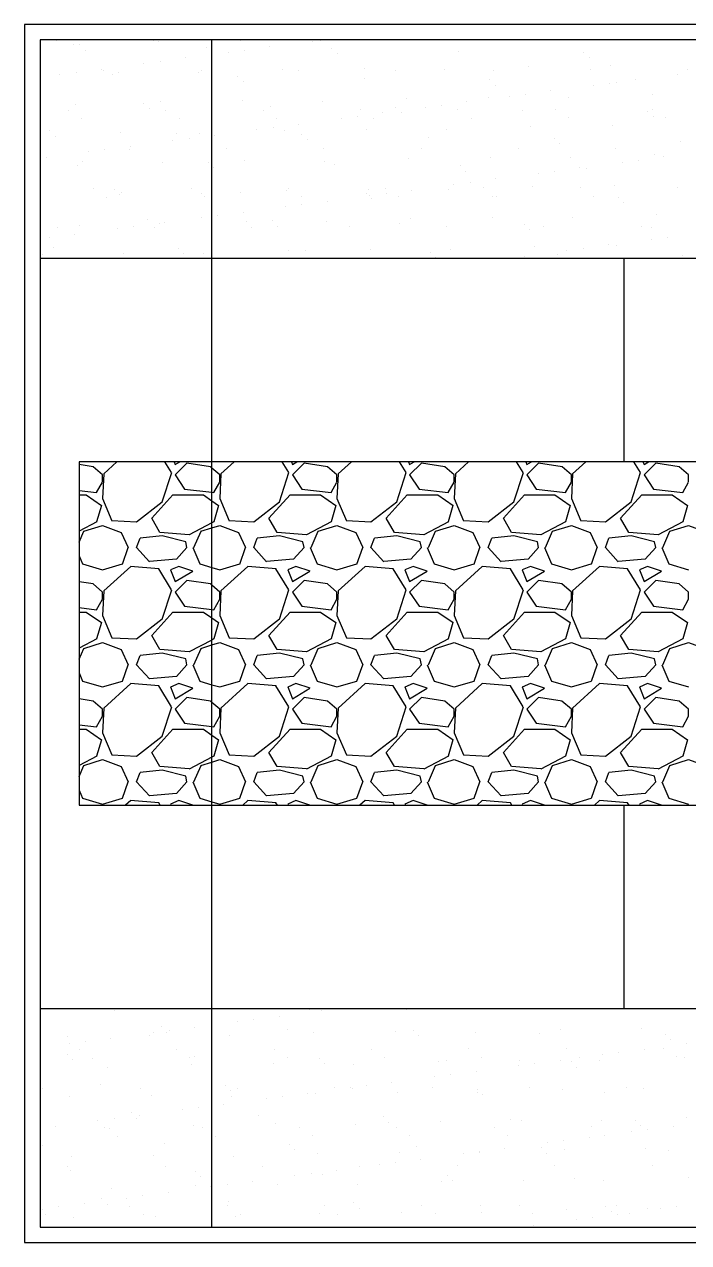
# Model space of a CAD drawing. Extents: x -341000 to 1341000, y 175 to 1868317.
# Drawn here: x -341000 to -298500, y 961000 to 1039000 of the extents above; entities that cross this region are included whole.
import ezdxf

# ---------------------------------------------------------------- set-up
doc = ezdxf.new("R2010")
doc.units = 0
doc.layers.add('Level 1', color=7, linetype='Continuous')
doc.layers.add('Level 17', color=7, linetype='Continuous')

# ---------------------------------------------------------------- blocks, each defined once
blk = doc.blocks.new('COMPRS0003')
at = {"layer": 'Level 1'}
for p, q in [((-759000, 39000), (-841000, 39000)), ((-760000, 38000), (-840000, 38000)), ((-829000, -38000), (-829000, 38000)), ((-760000, 24000), (-840000, 24000)), ((-760000, 24000), (-840000, 24000)), ((-802635, 24000), (-802635, 11000)), ((-837500, 11000), (-837500, -11000)), ((-760000, 11000), (-837500, 11000)), ((-837500, -11000), (-760000, -11000)), ((-802635, -11000), (-802635, -24000)), ((-840000, -24000), (-760000, -24000)), ((-840000, -24000), (-760000, -24000)), ((-840000, -38000), (-760000, -38000)), ((-841000, -39000), (-759000, -39000))]:
    blk.add_line(p, q, dxfattribs=at)
at = {"layer": 'Level 17'}
for p, q in [((-835076, 11000), (-835924, 10225)), ((-831578, 10299), (-832006, 11000)), ((-831419, 11000), (-831349, 10825)), ((-831351, 10825), (-831059, 11000)), ((-827576, 11000), (-828424, 10225)), ((-824078, 10299), (-824506, 11000)), ((-823919, 11000), (-823849, 10825)), ((-823851, 10825), (-823559, 11000)), ((-820076, 11000), (-820924, 10225)), ((-816577, 10299), (-817006, 11000)), ((-816419, 11000), (-816349, 10825)), ((-816351, 10825), (-816059, 11000)), ((-812576, 11000), (-813424, 10225)), ((-809077, 10299), (-809506, 11000)), ((-808919, 11000), (-808849, 10825)), ((-808851, 10825), (-808559, 11000)), ((-805076, 11000), (-805924, 10225)), ((-801577, 10299), (-802005, 11000)), ((-801419, 11000), (-801349, 10825)), ((-801351, 10825), (-801059, 11000)), ((-836600, 10675), (-837500, 10810)), ((-836002, 10151), (-836602, 10676)), ((-836000, 9700), (-836000, 10150)), ((-830600, 10900), (-831350, 10150)), ((-831350, 10150), (-830750, 9250)), ((-829100, 10675), (-830600, 10900)), ((-829000, 10588), (-829102, 10676)), ((-828502, 10151), (-829000, 10588)), ((-828500, 9700), (-828500, 10150)), ((-823100, 10900), (-823850, 10150)), ((-823850, 10150), (-823250, 9250)), ((-821600, 10675), (-823100, 10900)), ((-821002, 10151), (-821602, 10676)), ((-821000, 9700), (-821000, 10150)), ((-815600, 10900), (-816350, 10150)), ((-816350, 10150), (-815750, 9250)), ((-814100, 10675), (-815600, 10900)), ((-813502, 10151), (-814102, 10676)), ((-813500, 9700), (-813500, 10150)), ((-808100, 10900), (-808850, 10150)), ((-808850, 10150), (-808250, 9250)), ((-806600, 10675), (-808100, 10900)), ((-806001, 10151), (-806601, 10676)), ((-806000, 9700), (-806000, 10150)), ((-800600, 10900), (-801350, 10150)), ((-801350, 10150), (-800750, 9250)), ((-799100, 10675), (-800600, 10900)), ((-798501, 10151), (-799101, 10676)), ((-798500, 9700), (-798500, 10150)), ((-836377, 9024), (-836002, 9699)), ((-828877, 9024), (-828502, 9699)), ((-821377, 9024), (-821002, 9699)), ((-813877, 9024), (-813502, 9699)), ((-806377, 9024), (-806002, 9699)), ((-798877, 9024), (-798502, 9699)), ((-837500, 9160), (-836375, 9025)), ((-837500, 8875), (-837050, 8875)), ((-837050, 8874), (-836075, 8199)), ((-832849, 7374), (-831499, 8874)), ((-831500, 8875), (-829550, 8875)), ((-830750, 9250), (-829000, 9040)), ((-829550, 8874), (-829000, 8493)), ((-829000, 9040), (-828875, 9025)), ((-825349, 7374), (-823999, 8874)), ((-824000, 8875), (-822050, 8875)), ((-823250, 9250), (-821375, 9025)), ((-822050, 8874), (-821075, 8199)), ((-817849, 7374), (-816499, 8874)), ((-816500, 8875), (-814550, 8875)), ((-815750, 9250), (-813875, 9025)), ((-814550, 8874), (-813575, 8199)), ((-810349, 7374), (-808999, 8874)), ((-809000, 8875), (-807050, 8875)), ((-808250, 9250), (-806375, 9025)), ((-807050, 8874), (-806075, 8199)), ((-802849, 7374), (-801499, 8874)), ((-801500, 8875), (-799550, 8875)), ((-800750, 9250), (-798875, 9025)), ((-799550, 8874), (-798575, 8199)), ((-836076, 8200), (-836376, 7150)), ((-829000, 8493), (-828575, 8199)), ((-828576, 8200), (-828876, 7150)), ((-821076, 8200), (-821376, 7150)), ((-813576, 8200), (-813876, 7150)), ((-806076, 8200), (-806376, 7150)), ((-798576, 8200), (-798876, 7150)), ((-836374, 7148), (-837500, 6558)), ((-832327, 6476), (-832852, 7376)), ((-829000, 7082), (-830449, 6323)), ((-828874, 7148), (-829000, 7082)), ((-824827, 6476), (-825352, 7376)), ((-821374, 7148), (-822949, 6323)), ((-817327, 6476), (-817852, 7376)), ((-813874, 7148), (-815449, 6323)), ((-809827, 6476), (-810352, 7376)), ((-806374, 7148), (-807949, 6323)), ((-802327, 6476), (-802852, 7376)), ((-798874, 7148), (-800449, 6323)), ((-837500, 5847), (-837199, 6550)), ((-837200, 6550), (-836000, 6925)), ((-836000, 6925), (-834800, 6475)), ((-834800, 6476), (-834350, 5501)), ((-832175, 6249), (-833600, 6099)), ((-830450, 6325), (-832325, 6475)), ((-830675, 5875), (-832175, 6250)), ((-830149, 5500), (-829699, 6550)), ((-829700, 6550), (-829000, 6769)), ((-829000, 6769), (-828500, 6925)), ((-828500, 6925), (-827300, 6475)), ((-827300, 6475), (-826850, 5501)), ((-824675, 6249), (-826100, 6099)), ((-822950, 6325), (-824825, 6475)), ((-823175, 5875), (-824675, 6250)), ((-822649, 5500), (-822199, 6550)), ((-822200, 6550), (-821000, 6925)), ((-821000, 6925), (-819800, 6475)), ((-819800, 6475), (-819350, 5500)), ((-817175, 6249), (-818600, 6099)), ((-815450, 6325), (-817325, 6475)), ((-815675, 5875), (-817175, 6250)), ((-815149, 5500), (-814699, 6550)), ((-814700, 6550), (-813500, 6925)), ((-813500, 6925), (-812300, 6475)), ((-812300, 6475), (-811850, 5500)), ((-809675, 6249), (-811100, 6099)), ((-807950, 6325), (-809825, 6475)), ((-808175, 5875), (-809675, 6250)), ((-807649, 5500), (-807199, 6550)), ((-807200, 6550), (-806000, 6925)), ((-806000, 6925), (-804800, 6475)), ((-804800, 6475), (-804350, 5500)), ((-802175, 6249), (-803600, 6099)), ((-800450, 6325), (-802325, 6475)), ((-800675, 5875), (-802175, 6250)), ((-800149, 5500), (-799699, 6550)), ((-799700, 6550), (-798500, 6925)), ((-798500, 6925), (-797300, 6475)), ((-834724, 4449), (-834349, 5499)), ((-833825, 5499), (-833600, 6099)), ((-830600, 5501), (-830675, 5876)), ((-830224, 5500), (-829774, 4450)), ((-827224, 4449), (-826849, 5499)), ((-826325, 5499), (-826100, 6099)), ((-823100, 5501), (-823175, 5876)), ((-822724, 5500), (-822274, 4450)), ((-819724, 4449), (-819349, 5499)), ((-818825, 5499), (-818600, 6099)), ((-815600, 5501), (-815675, 5876)), ((-815224, 5500), (-814774, 4450)), ((-812224, 4449), (-811849, 5499)), ((-811325, 5499), (-811100, 6099)), ((-808100, 5501), (-808175, 5876)), ((-807724, 5500), (-807274, 4450)), ((-804724, 4449), (-804349, 5499)), ((-803825, 5499), (-803600, 6099)), ((-800600, 5501), (-800675, 5876)), ((-800224, 5500), (-799774, 4450)), ((-837500, 4977), (-837274, 4450)), ((-837275, 4450), (-836000, 4075)), ((-836000, 4075), (-834725, 4450)), ((-834199, 4300), (-835924, 2725)), ((-832400, 4150), (-834200, 4300)), ((-831578, 2799), (-832403, 4149)), ((-831125, 4299), (-831650, 4074)), ((-831649, 4075), (-831349, 3325)), ((-831351, 3325), (-830226, 4000)), ((-830225, 4000), (-831125, 4300)), ((-829775, 4450), (-829000, 4222)), ((-829000, 4222), (-828500, 4075)), ((-828500, 4075), (-827225, 4450)), ((-826699, 4300), (-828424, 2725)), ((-824900, 4150), (-826700, 4300)), ((-824078, 2799), (-824903, 4149)), ((-823625, 4299), (-824150, 4074)), ((-824149, 4075), (-823849, 3325)), ((-823851, 3325), (-822726, 4000)), ((-822725, 4000), (-823625, 4300)), ((-822275, 4450), (-821000, 4075)), ((-821000, 4075), (-819725, 4450)), ((-819199, 4300), (-820924, 2725)), ((-817400, 4150), (-819200, 4300)), ((-816577, 2799), (-817402, 4149)), ((-816125, 4299), (-816650, 4074)), ((-816649, 4075), (-816349, 3325)), ((-816351, 3325), (-815226, 4000)), ((-815225, 4000), (-816125, 4300)), ((-814775, 4450), (-813500, 4075)), ((-813500, 4075), (-812225, 4450)), ((-811699, 4300), (-813424, 2725)), ((-809900, 4150), (-811700, 4300)), ((-809077, 2799), (-809902, 4149)), ((-808625, 4299), (-809150, 4074)), ((-809149, 4075), (-808849, 3325)), ((-808851, 3325), (-807726, 4000)), ((-807725, 4000), (-808625, 4300)), ((-807275, 4450), (-806000, 4075)), ((-806000, 4075), (-804725, 4450)), ((-804199, 4300), (-805924, 2725)), ((-802400, 4150), (-804200, 4300)), ((-801577, 2799), (-802402, 4149)), ((-801125, 4299), (-801650, 4074)), ((-801649, 4075), (-801349, 3325)), ((-801351, 3325), (-800226, 4000)), ((-800225, 4000), (-801125, 4300)), ((-799775, 4450), (-798500, 4075)), ((-836600, 3175), (-837500, 3310)), ((-836002, 2652), (-836602, 3177)), ((-830600, 3400), (-831350, 2650)), ((-829100, 3175), (-830600, 3400)), ((-829000, 3088), (-829102, 3177)), ((-823100, 3400), (-823850, 2650)), ((-821600, 3175), (-823100, 3400)), ((-821002, 2651), (-821602, 3176)), ((-815600, 3400), (-816350, 2650)), ((-814100, 3175), (-815600, 3400)), ((-813502, 2651), (-814102, 3176)), ((-808100, 3400), (-808850, 2650)), ((-806600, 3175), (-808100, 3400)), ((-806002, 2651), (-806602, 3176)), ((-800600, 3400), (-801350, 2650)), ((-799100, 3175), (-800600, 3400)), ((-798501, 2651), (-799101, 3176)), ((-836000, 2200), (-836000, 2650)), ((-831350, 2650), (-830750, 1750)), ((-828502, 2652), (-829000, 3088)), ((-828500, 2200), (-828500, 2650)), ((-823850, 2650), (-823250, 1750)), ((-821000, 2200), (-821000, 2650)), ((-816350, 2650), (-815750, 1750)), ((-813500, 2200), (-813500, 2650)), ((-808850, 2650), (-808250, 1750)), ((-806000, 2200), (-806000, 2650)), ((-801350, 2650), (-800750, 1750)), ((-798500, 2200), (-798500, 2650)), ((-837500, 1660), (-836375, 1525)), ((-836377, 1524), (-836002, 2199)), ((-830750, 1750), (-829000, 1540)), ((-828877, 1524), (-828502, 2199)), ((-823250, 1750), (-821375, 1525)), ((-821377, 1524), (-821002, 2199)), ((-815750, 1750), (-813875, 1525)), ((-813877, 1524), (-813502, 2199)), ((-808250, 1750), (-806375, 1525)), ((-806377, 1524), (-806002, 2199)), ((-800750, 1750), (-798875, 1525)), ((-798877, 1524), (-798502, 2199)), ((-837500, 1375), (-837050, 1375)), ((-837050, 1374), (-836075, 699)), ((-832849, -126), (-831499, 1374)), ((-831500, 1375), (-829550, 1375)), ((-829550, 1374), (-829000, 993)), ((-829000, 1540), (-828875, 1525)), ((-829000, 993), (-828575, 699)), ((-825349, -126), (-823999, 1374)), ((-824000, 1375), (-822050, 1375)), ((-822050, 1374), (-821075, 699)), ((-817849, -126), (-816499, 1374)), ((-816500, 1375), (-814550, 1375)), ((-814550, 1374), (-813575, 699)), ((-810349, -126), (-808999, 1374)), ((-809000, 1375), (-807050, 1375)), ((-807050, 1374), (-806075, 699)), ((-802849, -126), (-801499, 1374)), ((-801500, 1375), (-799550, 1375)), ((-799550, 1374), (-798575, 699)), ((-836076, 700), (-836376, -350)), ((-828576, 700), (-828876, -350)), ((-821076, 700), (-821376, -350)), ((-813576, 700), (-813876, -350)), ((-806076, 700), (-806376, -350)), ((-798576, 700), (-798876, -350)), ((-836374, -352), (-837500, -942)), ((-837200, -950), (-836000, -575)), ((-836000, -575), (-834800, -1025)), ((-832327, -1024), (-832852, -124)), ((-829000, -418), (-830449, -1177)), ((-829700, -950), (-829000, -731)), ((-828874, -352), (-829000, -418)), ((-829000, -731), (-828500, -575)), ((-828500, -575), (-827300, -1025)), ((-824827, -1024), (-825352, -124)), ((-821374, -352), (-822949, -1177)), ((-822200, -950), (-821000, -575)), ((-821000, -575), (-819800, -1025)), ((-817327, -1024), (-817852, -124)), ((-813874, -352), (-815449, -1177)), ((-814700, -950), (-813500, -575)), ((-813500, -575), (-812300, -1025)), ((-809827, -1024), (-810352, -124)), ((-806374, -352), (-807949, -1177)), ((-807200, -950), (-806000, -575)), ((-806000, -575), (-804800, -1025)), ((-802327, -1024), (-802852, -124)), ((-798874, -352), (-800449, -1177)), ((-799700, -950), (-798500, -575)), ((-798500, -575), (-797300, -1025)), ((-837500, -1653), (-837199, -950)), ((-834800, -1024), (-834350, -1999)), ((-833825, -2001), (-833600, -1401)), ((-832175, -1251), (-833600, -1401)), ((-830450, -1175), (-832325, -1025)), ((-830675, -1625), (-832175, -1250)), ((-830149, -2000), (-829699, -950)), ((-827300, -1024), (-826850, -1999)), ((-826325, -2001), (-826100, -1401)), ((-824675, -1251), (-826100, -1401)), ((-822950, -1175), (-824825, -1025)), ((-823175, -1625), (-824675, -1250)), ((-822649, -2000), (-822199, -950)), ((-819800, -1025), (-819350, -2000)), ((-818825, -2001), (-818600, -1401)), ((-817175, -1251), (-818600, -1401)), ((-815450, -1175), (-817325, -1025)), ((-815675, -1625), (-817175, -1250)), ((-815149, -2000), (-814699, -950)), ((-812300, -1025), (-811850, -2000)), ((-811325, -2001), (-811100, -1401)), ((-809675, -1251), (-811100, -1401)), ((-807950, -1175), (-809825, -1025)), ((-808175, -1625), (-809675, -1250)), ((-807649, -2000), (-807199, -950)), ((-804800, -1025), (-804350, -2000)), ((-803825, -2001), (-803600, -1401)), ((-802175, -1251), (-803600, -1401)), ((-800450, -1175), (-802325, -1025)), ((-800675, -1625), (-802175, -1250)), ((-800149, -2000), (-799699, -950)), ((-834724, -3051), (-834349, -2001)), ((-830600, -1999), (-830675, -1624)), ((-830224, -2000), (-829774, -3050)), ((-827224, -3051), (-826849, -2001)), ((-823100, -1999), (-823175, -1624)), ((-822724, -2000), (-822274, -3050)), ((-819724, -3051), (-819349, -2001)), ((-815600, -1999), (-815675, -1624)), ((-815224, -2000), (-814774, -3050)), ((-812224, -3051), (-811849, -2001)), ((-808100, -1999), (-808175, -1624)), ((-807724, -2000), (-807274, -3050)), ((-804724, -3051), (-804349, -2001)), ((-800600, -1999), (-800675, -1624)), ((-800224, -2000), (-799774, -3050)), ((-837500, -2523), (-837274, -3050)), ((-837275, -3050), (-836000, -3425)), ((-836000, -3425), (-834725, -3050)), ((-829775, -3050), (-829000, -3278)), ((-828500, -3425), (-827225, -3050)), ((-822275, -3050), (-821000, -3425)), ((-821000, -3425), (-819725, -3050)), ((-814775, -3050), (-813500, -3425)), ((-813500, -3425), (-812225, -3050)), ((-807275, -3050), (-806000, -3425)), ((-806000, -3425), (-804725, -3050)), ((-799775, -3050), (-798500, -3425)), ((-834199, -3200), (-835924, -4775)), ((-832400, -3350), (-834200, -3200)), ((-831578, -4701), (-832403, -3351)), ((-831125, -3201), (-831650, -3426)), ((-831649, -3425), (-831349, -4175)), ((-831351, -4175), (-830226, -3500)), ((-830225, -3500), (-831125, -3200)), ((-829000, -3278), (-828500, -3425)), ((-826699, -3200), (-828424, -4775)), ((-824900, -3350), (-826700, -3200)), ((-824078, -4701), (-824903, -3351)), ((-823625, -3201), (-824150, -3426)), ((-824149, -3425), (-823849, -4175)), ((-823851, -4175), (-822726, -3500)), ((-822725, -3500), (-823625, -3200)), ((-819199, -3200), (-820924, -4775)), ((-817400, -3350), (-819200, -3200)), ((-816578, -4701), (-817403, -3351)), ((-816125, -3201), (-816650, -3426)), ((-816649, -3425), (-816349, -4175)), ((-816351, -4175), (-815226, -3500)), ((-815225, -3500), (-816125, -3200)), ((-811699, -3200), (-813424, -4775)), ((-809900, -3350), (-811700, -3200)), ((-809077, -4701), (-809902, -3351)), ((-808625, -3201), (-809150, -3426)), ((-809149, -3425), (-808849, -4175)), ((-808851, -4175), (-807726, -3500)), ((-807725, -3500), (-808625, -3200)), ((-804199, -3200), (-805924, -4775)), ((-802400, -3350), (-804200, -3200)), ((-801577, -4701), (-802402, -3351)), ((-801125, -3201), (-801650, -3426)), ((-801649, -3425), (-801349, -4175)), ((-801351, -4175), (-800226, -3500)), ((-800225, -3500), (-801125, -3200)), ((-836600, -4325), (-837500, -4190)), ((-836002, -4848), (-836602, -4323)), ((-830600, -4100), (-831350, -4850)), ((-829100, -4325), (-830600, -4100)), ((-829000, -4412), (-829102, -4323)), ((-828502, -4848), (-829000, -4412)), ((-823100, -4100), (-823850, -4850)), ((-821600, -4325), (-823100, -4100)), ((-821002, -4848), (-821602, -4323)), ((-815600, -4100), (-816350, -4850)), ((-814100, -4325), (-815600, -4100)), ((-813502, -4849), (-814102, -4324)), ((-808100, -4100), (-808850, -4850)), ((-806600, -4325), (-808100, -4100)), ((-806002, -4849), (-806602, -4324)), ((-800600, -4100), (-801350, -4850)), ((-799100, -4325), (-800600, -4100)), ((-798502, -4849), (-799102, -4324)), ((-836377, -5976), (-836002, -5301)), ((-836000, -5300), (-836000, -4850)), ((-831350, -4850), (-830750, -5750)), ((-828877, -5976), (-828502, -5301)), ((-828500, -5300), (-828500, -4850)), ((-823850, -4850), (-823250, -5750)), ((-821377, -5976), (-821002, -5301)), ((-821000, -5300), (-821000, -4850)), ((-816350, -4850), (-815750, -5750)), ((-813877, -5976), (-813502, -5301)), ((-813500, -5300), (-813500, -4850)), ((-808850, -4850), (-808250, -5750)), ((-806377, -5976), (-806002, -5301)), ((-806000, -5300), (-806000, -4850)), ((-801350, -4850), (-800750, -5750)), ((-798877, -5976), (-798502, -5301)), ((-798500, -5300), (-798500, -4850)), ((-837500, -5840), (-836375, -5975)), ((-837500, -6125), (-837050, -6125)), ((-837050, -6126), (-836075, -6801)), ((-832849, -7626), (-831499, -6126)), ((-831500, -6125), (-829550, -6125)), ((-830750, -5750), (-829000, -5960)), ((-829550, -6126), (-829000, -6507)), ((-829000, -5960), (-828875, -5975)), ((-825349, -7626), (-823999, -6126)), ((-824000, -6125), (-822050, -6125)), ((-823250, -5750), (-821375, -5975)), ((-822050, -6126), (-821075, -6801)), ((-817849, -7626), (-816499, -6126)), ((-816500, -6125), (-814550, -6125)), ((-815750, -5750), (-813875, -5975)), ((-814550, -6126), (-813575, -6801)), ((-810349, -7626), (-808999, -6126)), ((-809000, -6125), (-807050, -6125)), ((-808250, -5750), (-806375, -5975)), ((-807050, -6126), (-806075, -6801)), ((-802849, -7626), (-801499, -6126)), ((-801500, -6125), (-799550, -6125)), ((-800750, -5750), (-798875, -5975)), ((-799550, -6126), (-798575, -6801)), ((-836076, -6800), (-836376, -7850)), ((-829000, -6507), (-828575, -6801)), ((-828576, -6800), (-828876, -7850)), ((-821076, -6800), (-821376, -7850)), ((-813576, -6800), (-813876, -7850)), ((-806076, -6800), (-806376, -7850)), ((-798576, -6800), (-798876, -7850)), ((-832327, -8524), (-832852, -7624)), ((-824827, -8524), (-825352, -7624)), ((-817327, -8524), (-817852, -7624)), ((-809827, -8524), (-810352, -7624)), ((-802327, -8524), (-802852, -7624)), ((-836374, -7852), (-837500, -8442)), ((-837500, -9153), (-837199, -8450)), ((-837200, -8450), (-836000, -8075)), ((-836000, -8075), (-834800, -8525)), ((-834800, -8524), (-834350, -9499)), ((-830450, -8675), (-832325, -8525)), ((-829000, -7918), (-830449, -8677)), ((-830149, -9500), (-829699, -8450)), ((-829700, -8450), (-829000, -8231)), ((-828874, -7852), (-829000, -7918)), ((-829000, -8231), (-828500, -8075)), ((-828500, -8075), (-827300, -8525)), ((-827300, -8524), (-826850, -9499)), ((-822950, -8675), (-824825, -8525)), ((-821374, -7852), (-822949, -8677)), ((-822649, -9500), (-822199, -8450)), ((-822200, -8450), (-821000, -8075)), ((-821000, -8075), (-819800, -8525)), ((-819800, -8525), (-819350, -9500)), ((-815450, -8675), (-817325, -8525)), ((-813874, -7852), (-815449, -8677)), ((-815149, -9500), (-814699, -8450)), ((-814700, -8450), (-813500, -8075)), ((-813500, -8075), (-812300, -8525)), ((-812300, -8525), (-811850, -9500)), ((-807950, -8675), (-809825, -8525)), ((-806374, -7852), (-807949, -8677)), ((-807649, -9500), (-807199, -8450)), ((-807200, -8450), (-806000, -8075)), ((-806000, -8075), (-804800, -8525)), ((-804800, -8525), (-804350, -9500)), ((-800450, -8675), (-802325, -8525)), ((-798874, -7852), (-800449, -8677)), ((-800149, -9500), (-799699, -8450)), ((-799700, -8450), (-798500, -8075)), ((-798500, -8075), (-797300, -8525)), ((-833825, -9501), (-833600, -8901)), ((-832175, -8750), (-833600, -8900)), ((-830675, -9125), (-832175, -8750)), ((-830600, -9499), (-830675, -9124)), ((-826325, -9501), (-826100, -8901)), ((-824675, -8750), (-826100, -8900)), ((-823175, -9125), (-824675, -8750)), ((-823100, -9499), (-823175, -9124)), ((-818825, -9501), (-818600, -8901)), ((-817175, -8750), (-818600, -8900)), ((-815675, -9125), (-817175, -8750)), ((-815600, -9499), (-815675, -9124)), ((-811325, -9501), (-811100, -8901)), ((-809675, -8750), (-811100, -8900)), ((-808175, -9125), (-809675, -8750)), ((-808100, -9499), (-808175, -9124)), ((-803825, -9501), (-803600, -8901)), ((-802175, -8750), (-803600, -8900)), ((-800675, -9125), (-802175, -8750)), ((-800600, -9499), (-800675, -9124)), ((-837500, -10023), (-837274, -10550)), ((-834724, -10551), (-834349, -9501)), ((-830224, -9500), (-829774, -10550)), ((-827224, -10551), (-826849, -9501)), ((-822724, -9500), (-822274, -10550)), ((-819724, -10551), (-819349, -9501)), ((-815224, -9500), (-814774, -10550)), ((-812224, -10551), (-811849, -9501)), ((-807724, -9500), (-807274, -10550)), ((-804724, -10551), (-804349, -9501)), ((-800224, -9500), (-799774, -10550)), ((-837275, -10550), (-836000, -10925)), ((-836000, -10925), (-834725, -10550)), ((-834199, -10700), (-834528, -11000)), ((-832400, -10850), (-834200, -10700)), ((-832311, -11000), (-832403, -10851)), ((-831125, -10701), (-831650, -10926)), ((-830226, -11000), (-831125, -10700)), ((-829775, -10550), (-829000, -10778)), ((-829000, -10778), (-828500, -10925)), ((-828500, -10925), (-827225, -10550)), ((-826699, -10700), (-827028, -11000)), ((-824900, -10850), (-826700, -10700)), ((-824811, -11000), (-824903, -10851)), ((-823625, -10701), (-824150, -10926)), ((-822726, -11000), (-823625, -10700)), ((-822275, -10550), (-821000, -10925)), ((-821000, -10925), (-819725, -10550)), ((-819199, -10700), (-819528, -11000)), ((-817400, -10850), (-819200, -10700)), ((-817311, -11000), (-817403, -10851)), ((-816125, -10701), (-816650, -10926)), ((-815226, -11000), (-816125, -10700)), ((-814775, -10550), (-813500, -10925)), ((-813500, -10925), (-812225, -10550)), ((-811699, -10700), (-812028, -11000)), ((-809900, -10850), (-811700, -10700)), ((-809811, -11000), (-809902, -10851)), ((-808625, -10701), (-809150, -10926)), ((-807726, -11000), (-808625, -10700)), ((-807275, -10550), (-806000, -10925)), ((-806000, -10925), (-804725, -10550)), ((-804199, -10700), (-804528, -11000)), ((-802400, -10850), (-804200, -10700)), ((-802311, -11000), (-802402, -10851)), ((-801125, -10701), (-801650, -10926)), ((-800226, -11000), (-801125, -10700)), ((-799775, -10550), (-798500, -10925)), ((-831649, -10925), (-831619, -11000)), ((-824149, -10925), (-824119, -11000)), ((-816649, -10925), (-816619, -11000)), ((-809149, -10925), (-809119, -11000)), ((-801649, -10925), (-801619, -11000))]:
    blk.add_line(p, q, dxfattribs=at)

msp = doc.modelspace()

# ---------------------------------------------------------------- linework, layer by layer
at = {"layer": 'Level 1'}
for p, q in [((-341000, 1039000), (-341000, 961000)), ((-340000, 1038000), (-340000, 962000)), ((-338949, 1037960), (-338949, 1037960)), ((-337830, 1037700), (-337830, 1037700)), ((-337448, 1037692), (-337448, 1037692)), ((-332720, 1037971), (-332720, 1037971)), ((-332428, 1037895), (-332428, 1037895)), ((-329327, 1037515), (-329327, 1037515)), ((-327193, 1037962), (-327193, 1037962)), ((-326492, 1037982), (-326492, 1037982)), ((-325301, 1037555), (-325301, 1037555)), ((-322585, 1037913), (-322585, 1037913)), ((-322077, 1037937), (-322077, 1037937)), ((-321324, 1037447), (-321324, 1037447)), ((-320264, 1037993), (-320264, 1037993)), ((-337079, 1037354), (-337079, 1037354)), ((-332311, 1036633), (-332311, 1036633)), ((-330685, 1036847), (-330685, 1036847)), ((-327968, 1037204), (-327968, 1037204)), ((-326927, 1037341), (-326927, 1037341)), ((-320955, 1037109), (-320955, 1037109)), ((-313203, 1037270), (-313203, 1037270)), ((-305200, 1037201), (-305200, 1037201)), ((-304832, 1036863), (-304832, 1036863)), ((-337695, 1035924), (-337695, 1035924)), ((-336069, 1036138), (-336069, 1036138)), ((-335912, 1036025), (-335912, 1036025)), ((-335007, 1035916), (-335007, 1035916)), ((-333352, 1036496), (-333352, 1036496)), ((-329890, 1035892), (-329890, 1035892)), ((-329684, 1036037), (-329684, 1036037)), ((-324489, 1036086), (-324489, 1036086)), ((-323456, 1036048), (-323456, 1036048)), ((-319253, 1036153), (-319253, 1036153)), ((-317227, 1036059), (-317227, 1036059)), ((-314137, 1036129), (-314137, 1036129)), ((-310999, 1036071), (-310999, 1036071)), ((-308735, 1036323), (-308735, 1036323)), ((-304771, 1036082), (-304771, 1036082)), ((-303500, 1036390), (-303500, 1036390)), ((-298543, 1036093), (-298543, 1036093)), ((-338736, 1035787), (-338736, 1035787)), ((-335339, 1035760), (-335339, 1035760)), ((-327336, 1035691), (-327336, 1035691)), ((-326968, 1035354), (-326968, 1035354)), ((-319215, 1035515), (-319215, 1035515)), ((-311212, 1035446), (-311212, 1035446)), ((-310844, 1035108), (-310844, 1035108)), ((-304590, 1035104), (-304590, 1035104)), ((-303549, 1035241), (-303549, 1035241)), ((-303092, 1035269), (-303092, 1035269)), ((-301923, 1035455), (-301923, 1035455)), ((-299207, 1035813), (-299207, 1035813)), ((-311314, 1034345), (-311314, 1034345)), ((-309974, 1034395), (-309974, 1034395)), ((-308933, 1034532), (-308933, 1034532)), ((-307307, 1034746), (-307307, 1034746)), ((-306198, 1034320), (-306198, 1034320)), ((-300796, 1034515), (-300796, 1034515)), ((-337704, 1033846), (-337704, 1033846)), ((-333348, 1033936), (-333348, 1033936)), ((-332980, 1033598), (-332980, 1033598)), ((-332302, 1034041), (-332302, 1034041)), ((-327067, 1034108), (-327067, 1034108)), ((-325720, 1033511), (-325720, 1033511)), ((-325228, 1033759), (-325228, 1033759)), ((-321951, 1034083), (-321951, 1034083)), ((-319492, 1033523), (-319492, 1033523)), ((-317225, 1033690), (-317225, 1033690)), ((-316549, 1034278), (-316549, 1034278)), ((-315357, 1033686), (-315357, 1033686)), ((-314316, 1033823), (-314316, 1033823)), ((-313264, 1033534), (-313264, 1033534)), ((-312690, 1034037), (-312690, 1034037)), ((-309104, 1033514), (-309104, 1033514)), ((-307035, 1033545), (-307035, 1033545)), ((-300807, 1033557), (-300807, 1033557)), ((-338177, 1033489), (-338177, 1033489)), ((-337333, 1032951), (-337333, 1032951)), ((-331948, 1033500), (-331948, 1033500)), ((-331105, 1032963), (-331105, 1032963)), ((-324877, 1032974), (-324877, 1032974)), ((-320741, 1032978), (-320741, 1032978)), ((-319700, 1033115), (-319700, 1033115)), ((-318648, 1032985), (-318648, 1032985)), ((-318074, 1033329), (-318074, 1033329)), ((-316856, 1033353), (-316856, 1033353)), ((-312420, 1032997), (-312420, 1032997)), ((-306192, 1033008), (-306192, 1033008)), ((-301101, 1033445), (-301101, 1033445)), ((-300732, 1033107), (-300732, 1033107)), ((-299964, 1033019), (-299964, 1033019)), ((-339361, 1032181), (-339361, 1032181)), ((-334881, 1032063), (-334881, 1032063)), ((-331240, 1032004), (-331240, 1032004)), ((-329764, 1032038), (-329764, 1032038)), ((-326124, 1032269), (-326124, 1032269)), ((-325083, 1032406), (-325083, 1032406)), ((-324363, 1032233), (-324363, 1032233)), ((-323457, 1032620), (-323457, 1032620)), ((-319127, 1032299), (-319127, 1032299)), ((-314011, 1032275), (-314011, 1032275)), ((-308609, 1032470), (-308609, 1032470)), ((-303374, 1032536), (-303374, 1032536)), ((-338992, 1031843), (-338992, 1031843)), ((-334225, 1031202), (-334225, 1031202)), ((-331508, 1031560), (-331508, 1031560)), ((-330467, 1031697), (-330467, 1031697)), ((-328841, 1031911), (-328841, 1031911)), ((-323237, 1031935), (-323237, 1031935)), ((-322868, 1031597), (-322868, 1031597)), ((-315116, 1031758), (-315116, 1031758)), ((-307113, 1031689), (-307113, 1031689)), ((-306745, 1031352), (-306745, 1031352)), ((-298992, 1031513), (-298992, 1031513)), ((-339608, 1030494), (-339608, 1030494)), ((-336892, 1030851), (-336892, 1030851)), ((-335851, 1030988), (-335851, 1030988)), ((-334297, 1031017), (-334297, 1031017)), ((-328069, 1031028), (-328069, 1031028)), ((-321840, 1031040), (-321840, 1031040)), ((-316423, 1030424), (-316423, 1030424)), ((-315612, 1031051), (-315612, 1031051)), ((-311188, 1030491), (-311188, 1030491)), ((-309384, 1031062), (-309384, 1031062)), ((-306072, 1030467), (-306072, 1030467)), ((-303156, 1031074), (-303156, 1031074)), ((-300670, 1030661), (-300670, 1030661)), ((-300079, 1030519), (-300079, 1030519)), ((-337578, 1029993), (-337578, 1029993)), ((-337252, 1030248), (-337252, 1030248)), ((-332176, 1030187), (-332176, 1030187)), ((-329249, 1030180), (-329249, 1030180)), ((-328881, 1029842), (-328881, 1029842)), ((-326941, 1030254), (-326941, 1030254)), ((-321825, 1030230), (-321825, 1030230)), ((-321128, 1030003), (-321128, 1030003)), ((-313125, 1029934), (-313125, 1029934)), ((-305463, 1029811), (-305463, 1029811)), ((-305005, 1029757), (-305005, 1029757)), ((-302746, 1030168), (-302746, 1030168)), ((-301705, 1030305), (-301705, 1030305)), ((-312757, 1029596), (-312757, 1029596)), ((-312472, 1028888), (-312472, 1028888)), ((-310846, 1029102), (-310846, 1029102)), ((-308130, 1029459), (-308130, 1029459)), ((-307089, 1029597), (-307089, 1029597)), ((-339990, 1028142), (-339990, 1028142)), ((-336561, 1028480), (-336561, 1028480)), ((-335261, 1028424), (-335261, 1028424)), ((-334893, 1028087), (-334893, 1028087)), ((-334755, 1028209), (-334755, 1028209)), ((-330333, 1028492), (-330333, 1028492)), ((-329638, 1028184), (-329638, 1028184)), ((-327141, 1028248), (-327141, 1028248)), ((-324237, 1028379), (-324237, 1028379)), ((-324105, 1028503), (-324105, 1028503)), ((-319138, 1028179), (-319138, 1028179)), ((-319001, 1028446), (-319001, 1028446)), ((-318897, 1028042), (-318897, 1028042)), ((-317877, 1028514), (-317877, 1028514)), ((-317856, 1028179), (-317856, 1028179)), ((-316230, 1028393), (-316230, 1028393)), ((-313885, 1028421), (-313885, 1028421)), ((-313513, 1028751), (-313513, 1028751)), ((-311648, 1028526), (-311648, 1028526)), ((-308483, 1028616), (-308483, 1028616)), ((-305420, 1028537), (-305420, 1028537)), ((-303248, 1028683), (-303248, 1028683)), ((-299192, 1028548), (-299192, 1028548)), ((-335718, 1027943), (-335718, 1027943)), ((-329490, 1027954), (-329490, 1027954)), ((-324280, 1027333), (-324280, 1027333)), ((-323261, 1027966), (-323261, 1027966)), ((-323239, 1027470), (-323239, 1027470)), ((-321613, 1027684), (-321613, 1027684)), ((-318769, 1027841), (-318769, 1027841)), ((-317033, 1027977), (-317033, 1027977)), ((-311017, 1028002), (-311017, 1028002)), ((-310805, 1027988), (-310805, 1027988)), ((-304577, 1028000), (-304577, 1028000)), ((-303014, 1027933), (-303014, 1027933)), ((-302645, 1027595), (-302645, 1027595)), ((-333153, 1026492), (-333153, 1026492)), ((-329664, 1026624), (-329664, 1026624)), ((-328623, 1026762), (-328623, 1026762)), ((-326997, 1026976), (-326997, 1026976)), ((-316297, 1026571), (-316297, 1026571)), ((-311062, 1026637), (-311062, 1026637)), ((-305946, 1026613), (-305946, 1026613)), ((-300544, 1026808), (-300544, 1026808)), ((-338910, 1025998), (-338910, 1025998)), ((-337452, 1026139), (-337452, 1026139)), ((-335048, 1025916), (-335048, 1025916)), ((-334007, 1026053), (-334007, 1026053)), ((-332682, 1026009), (-332682, 1026009)), ((-332381, 1026267), (-332381, 1026267)), ((-332050, 1026334), (-332050, 1026334)), ((-326815, 1026401), (-326815, 1026401)), ((-326454, 1026020), (-326454, 1026020)), ((-325150, 1026423), (-325150, 1026423)), ((-324781, 1026086), (-324781, 1026086)), ((-321699, 1026376), (-321699, 1026376)), ((-320225, 1026031), (-320225, 1026031)), ((-317029, 1026247), (-317029, 1026247)), ((-313997, 1026043), (-313997, 1026043)), ((-309026, 1026178), (-309026, 1026178)), ((-308657, 1025840), (-308657, 1025840)), ((-307769, 1026054), (-307769, 1026054)), ((-301540, 1026065), (-301540, 1026065)), ((-300905, 1026001), (-300905, 1026001)), ((-339390, 1025344), (-339390, 1025344)), ((-337764, 1025558), (-337764, 1025558)), ((-300902, 1025233), (-300902, 1025233)), ((-299861, 1025370), (-299861, 1025370)), ((-339864, 1024289), (-339864, 1024289)), ((-339165, 1024737), (-339165, 1024737)), ((-334629, 1024355), (-334629, 1024355)), ((-331162, 1024668), (-331162, 1024668)), ((-330794, 1024330), (-330794, 1024330)), ((-329512, 1024331), (-329512, 1024331)), ((-324111, 1024525), (-324111, 1024525)), ((-323041, 1024491), (-323041, 1024491)), ((-318875, 1024592), (-318875, 1024592)), ((-315038, 1024422), (-315038, 1024422)), ((-313759, 1024568), (-313759, 1024568)), ((-309002, 1024166), (-309002, 1024166)), ((-308357, 1024762), (-308357, 1024762)), ((-306918, 1024246), (-306918, 1024246)), ((-306286, 1024524), (-306286, 1024524)), ((-305245, 1024661), (-305245, 1024661)), ((-303619, 1024875), (-303619, 1024875)), ((-303122, 1024829), (-303122, 1024829)), ((-298915, 1024177), (-298915, 1024177)), ((-314670, 1024085), (-314670, 1024085)), ((-335214, 975893), (-335214, 975893)), ((-328986, 975904), (-328986, 975904)), ((-322758, 975915), (-322758, 975915)), ((-321991, 975852), (-321991, 975852)), ((-320950, 975989), (-320950, 975989)), ((-316529, 975927), (-316529, 975927)), ((-310301, 975938), (-310301, 975938)), ((-309751, 975990), (-309751, 975990)), ((-304073, 975949), (-304073, 975949)), ((-327375, 975143), (-327375, 975143)), ((-326334, 975280), (-326334, 975280)), ((-324708, 975494), (-324708, 975494)), ((-332991, 974258), (-332991, 974258)), ((-332758, 974434), (-332758, 974434)), ((-332255, 974818), (-332255, 974818)), ((-331887, 974480), (-331887, 974480)), ((-331717, 974571), (-331717, 974571)), ((-330091, 974785), (-330091, 974785)), ((-327875, 974233), (-327875, 974233)), ((-324134, 974641), (-324134, 974641)), ((-322473, 974428), (-322473, 974428)), ((-317238, 974495), (-317238, 974495)), ((-316132, 974572), (-316132, 974572)), ((-315763, 974234), (-315763, 974234)), ((-312121, 974470), (-312121, 974470)), ((-308011, 974395), (-308011, 974395)), ((-306720, 974665), (-306720, 974665)), ((-301484, 974732), (-301484, 974732)), ((-300008, 974327), (-300008, 974327)), ((-338226, 974191), (-338226, 974191)), ((-338142, 973725), (-338142, 973725)), ((-337101, 973862), (-337101, 973862)), ((-335475, 974076), (-335475, 974076)), ((-299639, 973989), (-299639, 973989)), ((-298613, 973751), (-298613, 973751)), ((-338268, 973062), (-338268, 973062)), ((-337899, 972725), (-337899, 972725)), ((-337478, 973356), (-337478, 973356)), ((-336635, 972819), (-336635, 972819)), ((-331250, 973368), (-331250, 973368)), ((-330407, 972830), (-330407, 972830)), ((-330147, 972886), (-330147, 972886)), ((-325022, 973379), (-325022, 973379)), ((-324178, 972842), (-324178, 972842)), ((-322144, 972817), (-322144, 972817)), ((-318794, 973390), (-318794, 973390)), ((-317950, 972853), (-317950, 972853)), ((-312565, 973401), (-312565, 973401)), ((-311722, 972864), (-311722, 972864)), ((-309298, 972686), (-309298, 972686)), ((-306713, 972685), (-306713, 972685)), ((-306337, 973413), (-306337, 973413)), ((-305494, 972875), (-305494, 972875)), ((-304182, 972662), (-304182, 972662)), ((-303997, 973042), (-303997, 973042)), ((-302956, 973179), (-302956, 973179)), ((-301330, 973393), (-301330, 973393)), ((-300109, 973424), (-300109, 973424)), ((-299265, 972887), (-299265, 972887)), ((-298780, 972856), (-298780, 972856)), ((-335688, 972188), (-335688, 972188)), ((-330286, 972383), (-330286, 972383)), ((-325051, 972450), (-325051, 972450)), ((-321775, 972479), (-321775, 972479)), ((-319935, 972425), (-319935, 972425)), ((-314533, 972620), (-314533, 972620)), ((-314023, 972640), (-314023, 972640)), ((-312097, 971976), (-312097, 971976)), ((-309380, 972334), (-309380, 972334)), ((-308339, 972471), (-308339, 972471)), ((-306020, 972571), (-306020, 972571)), ((-305651, 972233), (-305651, 972233)), ((-336159, 971130), (-336159, 971130)), ((-317480, 971267), (-317480, 971267)), ((-314764, 971625), (-314764, 971625)), ((-313723, 971762), (-313723, 971762)), ((-339827, 970873), (-339827, 970873)), ((-338100, 970337), (-338100, 970337)), ((-333599, 970885), (-333599, 970885)), ((-332865, 970404), (-332865, 970404)), ((-328156, 971062), (-328156, 971062)), ((-327787, 970724), (-327787, 970724)), ((-327749, 970380), (-327749, 970380)), ((-327371, 970896), (-327371, 970896)), ((-324490, 970344), (-324490, 970344)), ((-322864, 970558), (-322864, 970558)), ((-322347, 970574), (-322347, 970574)), ((-321142, 970907), (-321142, 970907)), ((-320147, 970916), (-320147, 970916)), ((-320035, 970885), (-320035, 970885)), ((-319106, 971053), (-319106, 971053)), ((-317112, 970641), (-317112, 970641)), ((-314914, 970919), (-314914, 970919)), ((-312032, 970816), (-312032, 970816)), ((-311995, 970617), (-311995, 970617)), ((-311664, 970478), (-311664, 970478)), ((-308686, 970930), (-308686, 970930)), ((-306594, 970811), (-306594, 970811)), ((-303911, 970639), (-303911, 970639)), ((-302457, 970941), (-302457, 970941)), ((-301358, 970878), (-301358, 970878)), ((-329873, 969636), (-329873, 969636)), ((-328247, 969850), (-328247, 969850)), ((-325531, 970207), (-325531, 970207)), ((-336298, 968790), (-336298, 968790)), ((-335257, 968927), (-335257, 968927)), ((-334168, 969306), (-334168, 969306)), ((-333800, 968968), (-333800, 968968)), ((-333631, 969141), (-333631, 969141)), ((-330914, 969499), (-330914, 969499)), ((-326047, 969129), (-326047, 969129)), ((-318045, 969061), (-318045, 969061)), ((-314407, 968766), (-314407, 968766)), ((-309924, 968884), (-309924, 968884)), ((-309172, 968833), (-309172, 968833)), ((-304056, 968808), (-304056, 968808)), ((-301921, 968815), (-301921, 968815)), ((-298654, 969003), (-298654, 969003)), ((-339014, 968432), (-339014, 968432)), ((-335863, 968348), (-335863, 968348)), ((-335562, 968334), (-335562, 968334)), ((-330160, 968529), (-330160, 968529)), ((-329635, 968359), (-329635, 968359)), ((-324925, 968596), (-324925, 968596)), ((-323407, 968371), (-323407, 968371)), ((-319809, 968571), (-319809, 968571)), ((-317676, 968723), (-317676, 968723)), ((-317178, 968382), (-317178, 968382)), ((-310950, 968393), (-310950, 968393)), ((-304722, 968405), (-304722, 968405)), ((-302153, 968107), (-302153, 968107)), ((-301552, 968477), (-301552, 968477)), ((-301112, 968244), (-301112, 968244)), ((-299486, 968458), (-299486, 968458)), ((-339812, 967213), (-339812, 967213)), ((-335020, 967811), (-335020, 967811)), ((-332060, 967374), (-332060, 967374)), ((-328791, 967822), (-328791, 967822)), ((-324057, 967305), (-324057, 967305)), ((-322563, 967833), (-322563, 967833)), ((-316335, 967845), (-316335, 967845)), ((-310107, 967856), (-310107, 967856)), ((-307536, 967398), (-307536, 967398)), ((-306495, 967535), (-306495, 967535)), ((-304869, 967749), (-304869, 967749)), ((-303878, 967867), (-303878, 967867)), ((-337974, 966484), (-337974, 966484)), ((-332739, 966551), (-332739, 966551)), ((-327623, 966526), (-327623, 966526)), ((-323688, 966967), (-323688, 966967)), ((-322221, 966721), (-322221, 966721)), ((-316986, 966787), (-316986, 966787)), ((-315936, 967128), (-315936, 967128)), ((-312920, 966689), (-312920, 966689)), ((-311879, 966826), (-311879, 966826)), ((-311869, 966763), (-311869, 966763)), ((-310253, 967040), (-310253, 967040)), ((-307933, 967060), (-307933, 967060)), ((-307564, 966722), (-307564, 966722)), ((-306468, 966958), (-306468, 966958)), ((-301232, 967024), (-301232, 967024)), ((-299812, 966883), (-299812, 966883)), ((-338212, 965865), (-338212, 965865)), ((-331984, 965876), (-331984, 965876)), ((-325755, 965888), (-325755, 965888)), ((-319527, 965899), (-319527, 965899)), ((-318303, 965981), (-318303, 965981)), ((-317262, 966118), (-317262, 966118)), ((-315636, 966332), (-315636, 966332)), ((-313299, 965910), (-313299, 965910)), ((-307070, 965922), (-307070, 965922)), ((-300842, 965933), (-300842, 965933)), ((-338072, 965619), (-338072, 965619)), ((-330069, 965550), (-330069, 965550)), ((-329700, 965212), (-329700, 965212)), ((-326403, 964914), (-326403, 964914)), ((-323687, 965272), (-323687, 965272)), ((-322646, 965409), (-322646, 965409)), ((-321948, 965373), (-321948, 965373)), ((-321020, 965623), (-321020, 965623)), ((-314281, 964912), (-314281, 964912)), ((-313945, 965304), (-313945, 965304)), ((-313577, 964967), (-313577, 964967)), ((-309046, 964979), (-309046, 964979)), ((-305824, 965127), (-305824, 965127)), ((-303930, 964955), (-303930, 964955)), ((-298528, 965149), (-298528, 965149)), ((-335436, 964481), (-335436, 964481)), ((-331787, 964205), (-331787, 964205)), ((-330034, 964675), (-330034, 964675)), ((-329070, 964563), (-329070, 964563)), ((-328029, 964700), (-328029, 964700)), ((-324799, 964742), (-324799, 964742)), ((-319683, 964718), (-319683, 964718)), ((-337170, 963497), (-337170, 963497)), ((-336081, 963795), (-336081, 963795)), ((-335713, 963457), (-335713, 963457)), ((-334454, 963854), (-334454, 963854)), ((-334248, 963340), (-334248, 963340)), ((-333413, 963991), (-333413, 963991)), ((-328020, 963351), (-328020, 963351)), ((-327960, 963618), (-327960, 963618)), ((-321791, 963362), (-321791, 963362)), ((-319958, 963549), (-319958, 963549)), ((-315563, 963374), (-315563, 963374)), ((-311837, 963372), (-311837, 963372)), ((-309335, 963385), (-309335, 963385)), ((-303834, 963303), (-303834, 963303)), ((-303106, 963396), (-303106, 963396)), ((-299268, 963308), (-299268, 963308)), ((-339837, 963145), (-339837, 963145)), ((-339633, 962791), (-339633, 962791)), ((-338796, 963283), (-338796, 963283)), ((-337848, 962630), (-337848, 962630)), ((-333405, 962802), (-333405, 962802)), ((-332613, 962697), (-332613, 962697)), ((-327497, 962672), (-327497, 962672)), ((-327176, 962814), (-327176, 962814)), ((-322095, 962867), (-322095, 962867)), ((-320948, 962825), (-320948, 962825)), ((-319589, 963211), (-319589, 963211)), ((-316860, 962934), (-316860, 962934)), ((-314720, 962836), (-314720, 962836)), ((-311743, 962909), (-311743, 962909)), ((-308491, 962848), (-308491, 962848)), ((-306342, 963104), (-306342, 963104)), ((-304651, 962600), (-304651, 962600)), ((-303465, 962966), (-303465, 962966)), ((-303025, 962814), (-303025, 962814)), ((-302263, 962859), (-302263, 962859)), ((-301106, 963171), (-301106, 963171)), ((-300309, 963171), (-300309, 963171)), ((-308409, 962105), (-308409, 962105)), ((-305692, 962463), (-305692, 962463))]:
    msp.add_line(p, q, dxfattribs=at)
at = {"layer": 'Level 17'}
for p, q in [((-335924, 1010224), (-335999, 1008649)), ((-332175, 1008426), (-331575, 1010301)), ((-328424, 1010224), (-328499, 1008649)), ((-324675, 1008426), (-324075, 1010301)), ((-320924, 1010224), (-320999, 1008649)), ((-317175, 1008426), (-316575, 1010301)), ((-313424, 1010224), (-313499, 1008649)), ((-309675, 1008426), (-309075, 1010301)), ((-305924, 1010224), (-305999, 1008649)), ((-302175, 1008426), (-301575, 1010301)), ((-335998, 1008647), (-335398, 1007222)), ((-328498, 1008647), (-327898, 1007222)), ((-320998, 1008647), (-320398, 1007222)), ((-313498, 1008647), (-312898, 1007222)), ((-305998, 1008647), (-305398, 1007222)), ((-333825, 1007154), (-332175, 1008429)), ((-326325, 1007154), (-324675, 1008429)), ((-318825, 1007154), (-317175, 1008429)), ((-311325, 1007154), (-309675, 1008429)), ((-303825, 1007154), (-302175, 1008429)), ((-335400, 1007225), (-333825, 1007150)), ((-327900, 1007225), (-326325, 1007150)), ((-320400, 1007225), (-318825, 1007150)), ((-312900, 1007225), (-311325, 1007150)), ((-305400, 1007225), (-303825, 1007150)), ((-333000, 1004597), (-333825, 1005497)), ((-330599, 1005499), (-331274, 1004749)), ((-325500, 1004597), (-326325, 1005497)), ((-323099, 1005499), (-323774, 1004749)), ((-318000, 1004597), (-318825, 1005497)), ((-315599, 1005499), (-316274, 1004749)), ((-310500, 1004598), (-311325, 1005498)), ((-308099, 1005499), (-308774, 1004749)), ((-303000, 1004598), (-303825, 1005498)), ((-300599, 1005499), (-301274, 1004749)), ((-331275, 1004750), (-333000, 1004600)), ((-323775, 1004750), (-325500, 1004600)), ((-316275, 1004750), (-318000, 1004600)), ((-308775, 1004750), (-310500, 1004600)), ((-301275, 1004750), (-303000, 1004600)), ((-335924, 1002724), (-335999, 1001149)), ((-332175, 1000926), (-331575, 1002801)), ((-328424, 1002724), (-328499, 1001149)), ((-324675, 1000926), (-324075, 1002801)), ((-320924, 1002724), (-320999, 1001149)), ((-317175, 1000926), (-316575, 1002801)), ((-313424, 1002724), (-313499, 1001149)), ((-309675, 1000926), (-309075, 1002801)), ((-305924, 1002724), (-305999, 1001149)), ((-302175, 1000926), (-301575, 1002801)), ((-335998, 1001147), (-335398, 999722)), ((-333825, 999654), (-332175, 1000929)), ((-328498, 1001147), (-327898, 999722)), ((-326325, 999654), (-324675, 1000929)), ((-320998, 1001147), (-320398, 999722)), ((-318825, 999654), (-317175, 1000929)), ((-313498, 1001147), (-312898, 999722)), ((-311325, 999654), (-309675, 1000929)), ((-305998, 1001147), (-305398, 999722)), ((-303825, 999654), (-302175, 1000929)), ((-335400, 999725), (-333825, 999650)), ((-327900, 999725), (-326325, 999650)), ((-320400, 999725), (-318825, 999650)), ((-312900, 999725), (-311325, 999650)), ((-305400, 999725), (-303825, 999650)), ((-333000, 997097), (-333825, 997997)), ((-330599, 997999), (-331274, 997249)), ((-325500, 997097), (-326325, 997997)), ((-323099, 997999), (-323774, 997249)), ((-318000, 997097), (-318825, 997997)), ((-315599, 997999), (-316274, 997249)), ((-310500, 997097), (-311325, 997997)), ((-308099, 997999), (-308774, 997249)), ((-303000, 997098), (-303825, 997998)), ((-300599, 997999), (-301274, 997249)), ((-331275, 997250), (-333000, 997100)), ((-323775, 997250), (-325500, 997100)), ((-316275, 997250), (-318000, 997100)), ((-308775, 997250), (-310500, 997100)), ((-301275, 997250), (-303000, 997100)), ((-332175, 993426), (-331575, 995301)), ((-324675, 993426), (-324075, 995301)), ((-317175, 993426), (-316575, 995301)), ((-309675, 993426), (-309075, 995301)), ((-302175, 993426), (-301575, 995301)), ((-335924, 995224), (-335999, 993649)), ((-328424, 995224), (-328499, 993649)), ((-320924, 995224), (-320999, 993649)), ((-313424, 995224), (-313499, 993649)), ((-305924, 995224), (-305999, 993649)), ((-335998, 993647), (-335398, 992222)), ((-333825, 992154), (-332175, 993429)), ((-328498, 993647), (-327898, 992222)), ((-326325, 992154), (-324675, 993429)), ((-320998, 993647), (-320398, 992222)), ((-318825, 992154), (-317175, 993429)), ((-313498, 993647), (-312898, 992222)), ((-311325, 992154), (-309675, 993429)), ((-305998, 993647), (-305398, 992222)), ((-303825, 992154), (-302175, 993429)), ((-335400, 992225), (-333825, 992150)), ((-327900, 992225), (-326325, 992150)), ((-320400, 992225), (-318825, 992150)), ((-312900, 992225), (-311325, 992150)), ((-305400, 992225), (-303825, 992150)), ((-333000, 989597), (-333825, 990497)), ((-330599, 990499), (-331274, 989749)), ((-325500, 989597), (-326325, 990497)), ((-323099, 990499), (-323774, 989749)), ((-318000, 989597), (-318825, 990497)), ((-315599, 990499), (-316274, 989749)), ((-310500, 989597), (-311325, 990497)), ((-308099, 990499), (-308774, 989749)), ((-303000, 989597), (-303825, 990497)), ((-300599, 990499), (-301274, 989749)), ((-331275, 989750), (-333000, 989600)), ((-323775, 989750), (-325500, 989600)), ((-316275, 989750), (-318000, 989600)), ((-308775, 989750), (-310500, 989600)), ((-301275, 989750), (-303000, 989600))]:
    msp.add_line(p, q, dxfattribs=at)

# ---------------------------------------------------------------- block references
at = {"layer": 'Level 1'}
msp.add_blockref('COMPRS0003', (500000, 1000000), dxfattribs=at)

doc.saveas('drawing.dxf')
